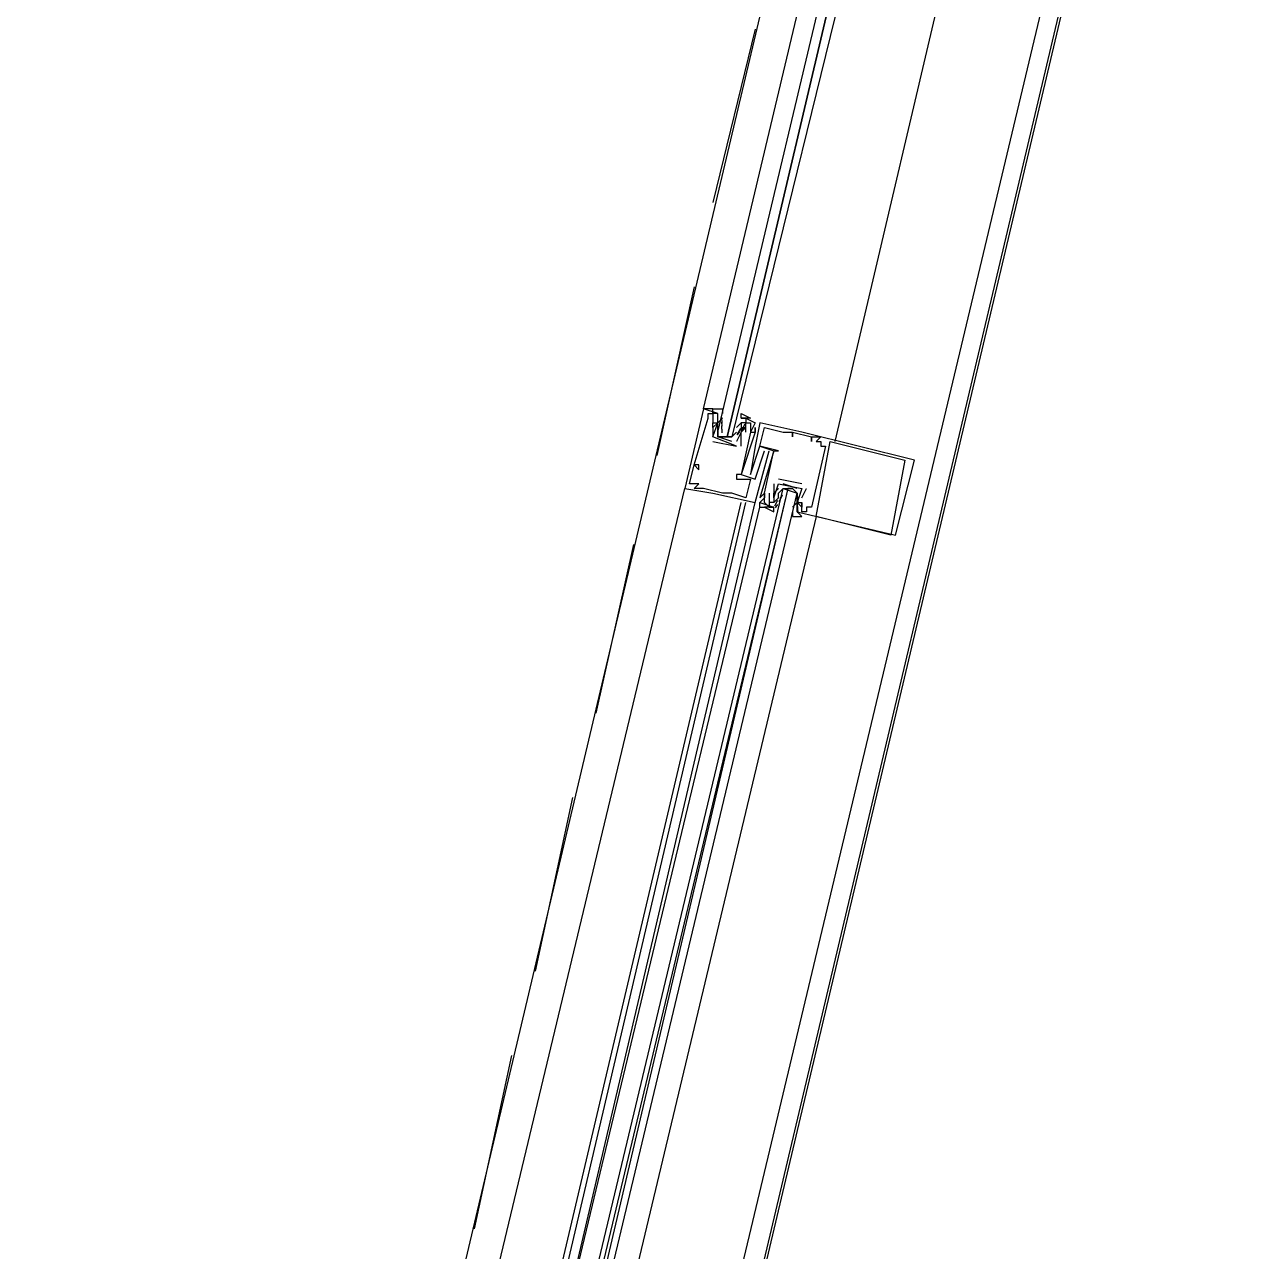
# Model space of a CAD drawing. Header units: feet. Extents: x -84 to 198, y -22 to 181.
# Drawn here: x 114.587 to 118.054, y 69.38 to 72.871 of the extents above; entities that cross this region are included whole.
import ezdxf

# ---------------------------------------------------------------- set-up
doc = ezdxf.new("R2010")
doc.units = ezdxf.units.FT
doc.layers.add('A-LINEA', color=7, linetype='CONTINUOUS')

msp = doc.modelspace()

# ---------------------------------------------------------------- linework, layer by layer
at = {"layer": 'A-LINEA'}
for p, q in [((121.8, 90.9511), (114.5867, 60.4578)), ((117.2133, 75.1511), (115.5733, 68.2178)), ((117.9733, 74.9778), (116.32, 68.0444)), ((116.6667, 72.8578), (116.5467, 72.3644)), ((116.4933, 72.1244), (116.3867, 71.6444)), ((116.56, 71.7644), (116.52, 71.7778)), ((116.52, 71.7778), (116.52, 71.7778)), ((116.5333, 71.7644), (116.5333, 71.7644)), ((116.5333, 71.7511), (116.5333, 71.7511)), ((116.5467, 71.7644), (116.5467, 71.7644)), ((116.56, 71.7644), (116.56, 71.7644)), ((116.56, 71.7511), (116.56, 71.7511)), ((116.5733, 71.7511), (116.56, 71.7378)), ((116.5726, 71.736), (116.5723, 71.7543)), ((116.5733, 71.7511), (116.5733, 71.7511)), ((116.6267, 71.7511), (116.6267, 71.7511)), ((116.64, 71.7511), (116.64, 71.7511)), ((116.5467, 71.7378), (116.5467, 71.7378)), ((116.5467, 71.7378), (116.5467, 71.7378)), ((116.5467, 71.7244), (116.5467, 71.7244)), ((116.5467, 71.7244), (116.5467, 71.7244)), ((116.56, 71.7378), (116.56, 71.7378)), ((116.56, 71.7378), (116.56, 71.7378)), ((116.56, 71.7244), (116.56, 71.7244)), ((116.5725, 71.7088), (116.5719, 71.7292)), ((116.5732, 71.728), (116.5722, 71.7398)), ((116.5732, 71.7146), (116.5722, 71.7265)), ((116.5733, 71.7378), (116.5733, 71.7378)), ((116.6133, 71.7244), (116.6267, 71.7378)), ((116.6133, 71.7244), (116.6133, 71.7244)), ((116.6247, 71.7216), (116.615, 71.7036)), ((116.6218, 71.7134), (116.6156, 71.7032)), ((116.6267, 71.7378), (116.6267, 71.7378)), ((116.6267, 71.7244), (116.6267, 71.7244)), ((116.637, 71.7337), (116.6285, 71.7175)), ((116.6352, 71.7267), (116.6289, 71.7165)), ((116.64, 71.7378), (116.64, 71.7378)), ((116.64, 71.7244), (116.64, 71.7244)), ((116.6533, 71.7378), (116.6533, 71.7378)), ((116.6667, 71.7378), (116.6667, 71.7378)), ((116.6667, 71.7244), (116.6667, 71.7244)), ((116.68, 71.7378), (116.68, 71.7378)), ((116.6933, 71.7244), (116.6933, 71.7244)), ((116.5467, 71.6978), (116.5467, 71.6978)), ((116.5467, 71.6978), (116.5467, 71.6978)), ((116.5467, 71.6844), (116.6133, 71.6711)), ((116.5467, 71.6844), (116.5467, 71.6844)), ((116.5733, 71.6978), (116.5867, 71.6978)), ((116.6, 71.6978), (116.6, 71.6978)), ((116.6133, 71.7111), (116.6133, 71.7111)), ((116.6133, 71.6844), (116.6133, 71.6844)), ((116.6133, 71.6844), (116.6133, 71.6844)), ((116.6267, 71.7111), (116.6267, 71.7111)), ((116.6267, 71.7111), (116.6267, 71.7111)), ((116.64, 71.7111), (116.64, 71.7111)), ((116.6533, 71.7111), (116.6533, 71.7111)), ((116.6533, 71.7111), (116.6533, 71.7111)), ((116.6667, 71.7111), (116.6667, 71.7111)), ((116.6667, 71.7111), (116.6667, 71.7111)), ((116.7467, 71.7111), (116.7467, 71.7111)), ((116.7733, 71.7111), (116.7733, 71.7111)), ((116.7733, 71.7111), (116.7733, 71.7111)), ((116.7733, 71.6978), (116.7733, 71.6978)), ((116.8, 71.7111), (116.8, 71.7111)), ((116.8267, 71.6978), (116.8267, 71.6978)), ((116.8267, 71.6978), (116.8267, 71.6978)), ((116.8267, 71.6844), (116.8267, 71.6844)), ((116.84, 71.6844), (116.84, 71.6844)), ((116.8533, 71.6978), (116.8533, 71.6978)), ((116.8533, 71.6844), (116.8533, 71.6844)), ((116.88, 71.6844), (116.88, 71.6844)), ((116.6133, 71.6711), (116.6133, 71.6711)), ((116.6133, 71.6711), (116.6133, 71.6711)), ((116.6267, 71.6711), (116.6267, 71.6711)), ((116.6667, 71.6711), (116.6667, 71.6711)), ((116.68, 71.6711), (116.68, 71.6711)), ((116.68, 71.6711), (116.68, 71.6711)), ((116.6933, 71.6578), (116.6933, 71.6578)), ((116.7067, 71.6578), (116.7067, 71.6578)), ((116.72, 71.6578), (116.72, 71.6578)), ((116.72, 71.6578), (116.72, 71.6578)), ((116.7333, 71.6578), (116.7333, 71.6578)), ((116.8533, 71.6711), (116.8533, 71.6711)), ((116.8667, 71.6711), (116.8667, 71.6711)), ((116.4933, 71.6178), (116.4933, 71.6178)), ((116.4933, 71.6178), (116.4933, 71.6178)), ((116.5067, 71.6178), (116.5067, 71.6178)), ((117.0933, 71.6311), (117.0933, 71.6311)), ((117.12, 71.6311), (117.12, 71.6311)), ((116.5067, 71.6044), (116.5067, 71.6044)), ((116.6133, 71.5911), (116.6133, 71.5911)), ((116.6133, 71.5778), (116.6133, 71.5778)), ((116.6267, 71.5911), (116.6267, 71.5911)), ((116.6267, 71.5911), (116.6267, 71.5911)), ((116.6533, 71.5911), (116.6533, 71.5911)), ((116.6533, 71.5778), (116.6533, 71.5778)), ((116.6667, 71.5778), (116.6667, 71.5778)), ((116.8, 71.5644), (116.7333, 71.5778)), ((116.7333, 71.5778), (116.7333, 71.5778)), ((115.76, 68.6044), (116.4667, 71.5511)), ((116.4667, 71.5511), (116.4667, 71.5511)), ((116.48, 71.5644), (116.48, 71.5644)), ((116.4933, 71.5644), (116.4933, 71.5644)), ((116.4933, 71.5511), (116.4933, 71.5511)), ((116.5067, 71.5644), (116.5067, 71.5644)), ((116.52, 71.5511), (116.52, 71.5511)), ((116.72, 71.5644), (116.72, 71.5644)), ((116.7333, 71.5644), (116.7333, 71.5644)), ((116.7333, 71.5644), (116.7333, 71.5644)), ((116.7867, 71.5511), (116.7467, 71.5644)), ((116.7467, 71.5511), (116.7467, 71.5511)), ((116.76, 71.5511), (116.7733, 71.5511)), ((116.8, 71.5644), (116.8, 71.5644)), ((116.8, 71.5511), (116.8, 71.5511)), ((116.8, 71.5244), (116.8133, 71.5511)), ((116.8, 71.5511), (116.8, 71.5511)), ((116.8133, 71.5511), (116.8133, 71.5511)), ((115.9333, 68.5644), (116.6267, 71.5111)), ((115.9467, 68.5511), (116.64, 71.5111)), ((115.9733, 68.5511), (116.6667, 71.5111)), ((116.5467, 71.5378), (116.5467, 71.5378)), ((116.5733, 71.5378), (116.5733, 71.5378)), ((116.6, 71.5378), (116.6, 71.5378)), ((116.64, 71.5244), (116.64, 71.5244)), ((116.6667, 71.5111), (116.6667, 71.5111)), ((116.68, 71.5244), (116.68, 71.5244)), ((116.68, 71.4978), (116.68, 71.5111)), ((116.68, 71.5111), (116.68, 71.5111)), ((116.68, 71.4978), (116.68, 71.5111)), ((116.68, 71.4978), (116.68, 71.5111)), ((116.6933, 71.5378), (116.6933, 71.5378)), ((116.6933, 71.5378), (116.6933, 71.5378)), ((116.6933, 71.5244), (116.6933, 71.5244)), ((116.6933, 71.5111), (116.6933, 71.5111)), ((116.7067, 71.5378), (116.7067, 71.5378)), ((116.72, 71.5378), (116.72, 71.5378)), ((116.72, 71.5378), (116.72, 71.5378)), ((116.72, 71.5244), (116.72, 71.5244)), ((116.72, 71.5244), (116.72, 71.5244)), ((116.72, 71.5111), (116.7333, 71.5244)), ((116.72, 71.5111), (116.72, 71.5111)), ((116.723, 71.5018), (116.7315, 71.5181)), ((116.7248, 71.4955), (116.7311, 71.5057)), ((116.7333, 71.5378), (116.7333, 71.5378)), ((116.7333, 71.5244), (116.7333, 71.5244)), ((116.7353, 71.5139), (116.7449, 71.5319)), ((116.7382, 71.5222), (116.7444, 71.5324)), ((116.7867, 71.5111), (116.7733, 71.4978)), ((116.7733, 71.5111), (116.7733, 71.5111)), ((116.7867, 71.5244), (116.7867, 71.5244)), ((116.7867, 71.5111), (116.7867, 71.5111)), ((116.7867, 71.5111), (116.7867, 71.5111)), ((116.7868, 71.5209), (116.7878, 71.5091)), ((116.7875, 71.5268), (116.7881, 71.5063)), ((116.8, 71.5244), (116.8, 71.5244)), ((116.8, 71.5111), (116.8, 71.5111)), ((116.8, 71.5111), (116.8, 71.5111)), ((115.9733, 68.5511), (116.68, 71.4978)), ((116.84, 71.4711), (116.1333, 68.5111)), ((116.7067, 71.4978), (116.7067, 71.4978)), ((116.72, 71.4978), (116.72, 71.4978)), ((116.7867, 71.4978), (116.7867, 71.4978)), ((116.7867, 71.4844), (116.7867, 71.4844)), ((116.7868, 71.4943), (116.7878, 71.4824)), ((116.7874, 71.4996), (116.7877, 71.4813)), ((116.8, 71.4978), (116.8, 71.4978)), ((116.8, 71.4844), (116.8, 71.4844)), ((116.8133, 71.4978), (116.8133, 71.4978)), ((116.8133, 71.4844), (116.8133, 71.4844)), ((116.8267, 71.4978), (116.8267, 71.4978)), ((116.84, 71.4711), (116.84, 71.4711)), ((117.0533, 71.4178), (117.0533, 71.4178)), ((117.0667, 71.4178), (117.0667, 71.4178)), ((116.32, 71.3911), (116.2133, 70.9111)), ((116.1467, 70.6711), (116.04, 70.1778)), ((115.9733, 69.9378), (115.8667, 69.4444))]:
    msp.add_line(p, q, dxfattribs=at)
for points in [[(118.2, 75.6978), (115.0667, 62.4578), (114.5867, 60.4578), (117.1867, 59.8444), (117, 59.0311), (123.76, 57.4311), (119.2267, 38.2978), (126.2667, 36.6311)], [(117.68, 75.0444), (117.2667, 73.2711), (116.8933, 71.6844)], [(116.5467, 71.7778), (116.5467, 71.7778), (116.52, 71.7778), (116.8933, 73.3511)], [(117, 73.3244), (116.6, 71.6978), (116.5867, 71.6978), (116.9733, 73.3378), (116.5867, 71.6978), (116.5733, 71.6978), (116.56, 71.6978), (116.56, 71.7111), (116.9467, 73.3378)], [(116.52, 71.7778), (116.4667, 71.5511), (116.5467, 71.5378), (116.6667, 71.5111), (116.7067, 71.6578)], [(116.48, 71.5644), (116.4933, 71.6178), (116.5067, 71.6044), (116.5067, 71.6178), (116.4933, 71.6178), (116.5333, 71.7511), (116.5333, 71.7644), (116.5467, 71.7644), (116.5467, 71.7378), (116.5467, 71.7378)], [(116.5467, 71.7778), (116.5467, 71.7778), (116.52, 71.7778)], [(116.5467, 71.7778), (116.5467, 71.7778), (116.52, 71.7778)], [(116.6, 71.6844), (116.56, 71.6978), (116.56, 71.7244), (116.56, 71.7378), (116.56, 71.7511), (116.56, 71.7644), (116.5467, 71.7644), (116.5467, 71.7778), (116.5733, 71.7778), (116.5733, 71.7644)], [(116.6133, 71.6711), (116.5467, 71.6978), (116.56, 71.7378), (116.5467, 71.7244), (116.5467, 71.7378), (116.56, 71.7378), (116.56, 71.7511)], [(116.6267, 71.7511), (116.6267, 71.7644), (116.6533, 71.7511), (116.64, 71.7511), (116.6267, 71.7511), (116.64, 71.7511), (116.64, 71.7378), (116.6267, 71.7378), (116.6267, 71.7244), (116.6267, 71.7111), (116.6133, 71.6844)], [(116.6267, 71.7511), (116.64, 71.7511), (116.6667, 71.7378), (116.6533, 71.7111), (116.6667, 71.7111), (116.6667, 71.7244), (116.6667, 71.7111), (116.6267, 71.5911), (116.6667, 71.5778), (116.6933, 71.6578), (116.6933, 71.6578)], [(116.64, 71.7111), (116.64, 71.7378), (116.6533, 71.7378), (116.6533, 71.7111), (116.6533, 71.7111), (116.6267, 71.5911), (116.6133, 71.5911), (116.6133, 71.5778), (116.6533, 71.5778), (116.64, 71.5244), (116.6, 71.5378), (116.5733, 71.5378), (116.52, 71.5511), (116.4933, 71.5511), (116.5067, 71.5644), (116.4933, 71.5644), (116.48, 71.5644)], [(116.5467, 71.7244), (116.5467, 71.6978), (116.5467, 71.6978)], [(116.56, 71.7244), (116.56, 71.6978), (116.6, 71.6978), (116.6133, 71.7111)], [(116.6267, 71.7244), (116.64, 71.7244), (116.6267, 71.7111), (116.6133, 71.6844)], [(116.7867, 71.4844), (117.0667, 71.4178), (117.12, 71.6311), (116.8, 71.7111), (116.68, 71.7378), (116.6667, 71.6711), (116.6533, 71.5911), (116.68, 71.6711), (116.72, 71.6578), (116.68, 71.5244), (116.6933, 71.5378), (116.6933, 71.5244), (116.68, 71.5111), (116.72, 71.4978)], [(116.7067, 71.5378), (116.7067, 71.4978), (116.6933, 71.5111), (116.6933, 71.5378), (116.6933, 71.5378), (116.72, 71.6578), (116.7333, 71.6578), (116.68, 71.6711), (116.6933, 71.7244), (116.7467, 71.7111), (116.7733, 71.7111), (116.7733, 71.6978), (116.7733, 71.7111), (116.8267, 71.6978), (116.8267, 71.6844), (116.8267, 71.6978), (116.8533, 71.6978), (116.84, 71.6844), (116.8533, 71.6844), (116.8533, 71.6711), (116.8667, 71.6711), (116.8267, 71.4978), (116.8133, 71.4978), (116.8133, 71.4844), (116.8, 71.4844), (116.8, 71.5111), (116.8, 71.5111)], [(116.6267, 71.6711), (116.6267, 71.7111), (116.6267, 71.7111)], [(117.0933, 71.6311), (117.0533, 71.4178), (116.84, 71.4711), (116.88, 71.6844), (117.0933, 71.6311)], [(116.0267, 68.5378), (116.7467, 71.5511), (116.76, 71.5511), (116.04, 68.5378)], [(116.0667, 68.5244), (116.7867, 71.5378), (116.7733, 71.5511), (116.76, 71.5511), (116.0533, 68.5378)], [(116.7333, 71.5511), (116.72, 71.5378), (116.72, 71.5244), (116.72, 71.5111), (116.7067, 71.5111), (116.7067, 71.4978), (116.72, 71.4978), (116.6933, 71.4978), (116.72, 71.4844), (116.72, 71.4978)], [(116.72, 71.5644), (116.72, 71.5378), (116.72, 71.5378)], [(116.72, 71.5244), (116.72, 71.5378), (116.72, 71.5244), (116.7333, 71.5644), (116.8, 71.5511), (116.7867, 71.5111)], [(116.7333, 71.5244), (116.7333, 71.5378), (116.7467, 71.5511), (116.7867, 71.5378), (116.7867, 71.5244), (116.7867, 71.5111)], [(116.7733, 71.4844), (116.7733, 71.4711), (116.8, 71.4711), (116.7867, 71.4844), (116.7867, 71.4978), (116.7867, 71.5111), (116.7867, 71.5244), (116.7867, 71.5378)], [(116.7867, 71.5111), (116.8, 71.5111), (116.8, 71.4978), (116.7867, 71.5111), (116.7867, 71.4978), (116.7867, 71.4978)], [(116.68, 71.4978), (116.6933, 71.4978), (116.6933, 71.4978)], [(116.68, 71.4978), (116.6933, 71.4978), (116.6933, 71.4978)], [(116.68, 71.4978), (116.6933, 71.4978), (116.6933, 71.4978)]]:
    msp.add_lwpolyline(points, dxfattribs=at)

doc.saveas('drawing.dxf')
